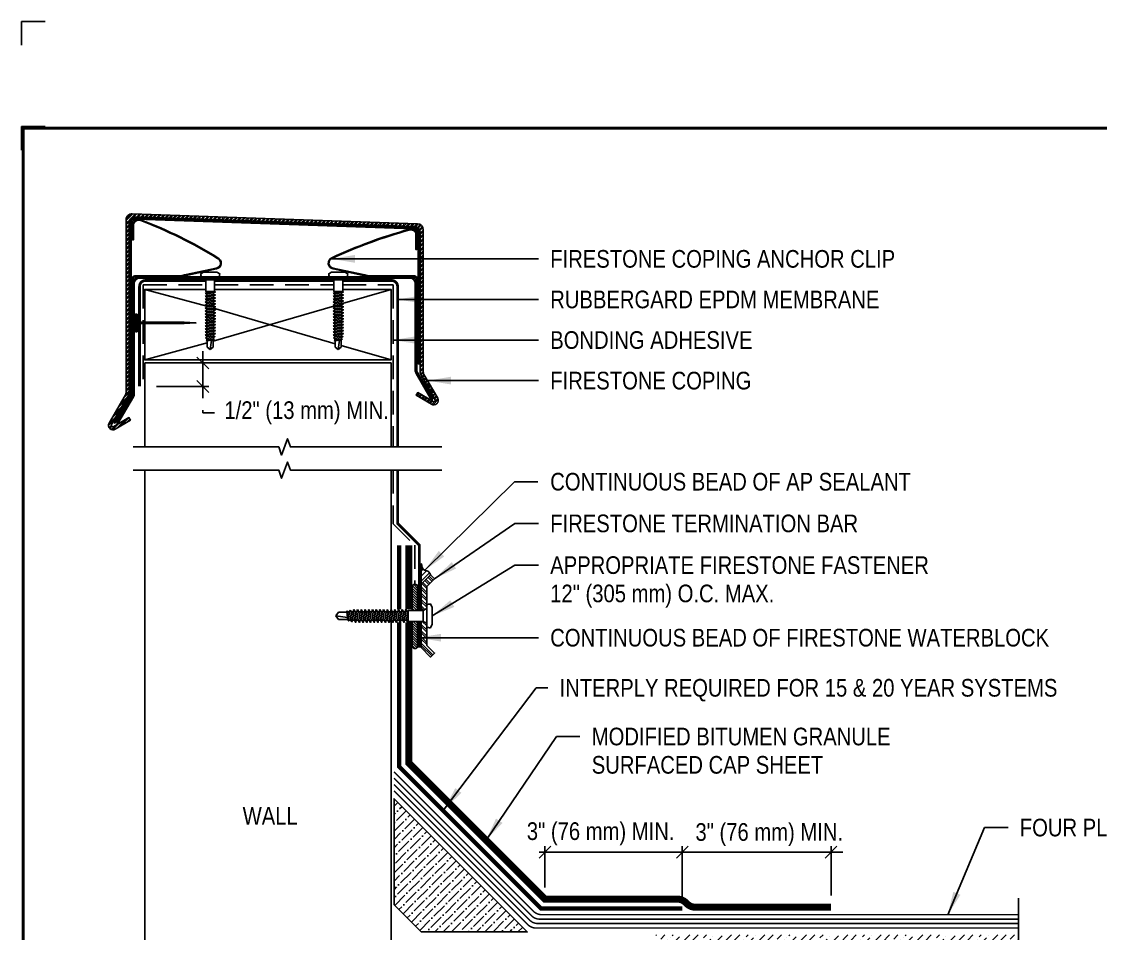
# Model space of a CAD drawing. Header units: inches. Extents: x -763.7 to -743.6, y -114.5 to -97.7.
# Drawn here: x -763.65 to -752.2, y -107.39 to -97.71 of the extents above; entities that cross this region are included whole.
import ezdxf
from ezdxf.enums import TextEntityAlignment as Align

# ---------------------------------------------------------------- set-up
doc = ezdxf.new("R2010")
doc.units = ezdxf.units.IN
doc.header["$MEASUREMENT"] = 0
doc.linetypes.add('HIDDEN', pattern=[0.375, 0.25, -0.125])
doc.layers.get('0').update_dxf_attribs({"linetype": 'CONTINUOUS'})
doc.layers.get('DEFPOINTS').update_dxf_attribs({"linetype": 'CONTINUOUS'})
for name, color, linetype in [('FSBP-ACCESSORY-FIRESTONE', 7, 'CONTINUOUS'), ('FSBP-ACCESSORY-OTHER', 7, 'CONTINUOUS'), ('FSBP-ADHESIVE', 1, 'HIDDEN'), ('FSBP-ANNO-LABEL', 7, 'CONTINUOUS'), ('FSBP-COVERBOARD_CANT', 46, 'CONTINUOUS'), ('FSBP-INSULATION', 7, 'CONTINUOUS'), ('FSBP-MEMBRANE', 7, 'CONTINUOUS'), ('FSBP-SEALANTS', 1, 'CONTINUOUS'), ('FSBP-TTLB-BORDER', 7, 'CONTINUOUS'), ('FSBP-TTLB-TEXT', 7, 'CONTINUOUS'), ('FSBP-WALL-CURB', 9, 'CONTINUOUS'), ('FSBP-WOOD', 7, 'CONTINUOUS')]:
    doc.layers.add(name, color=color, linetype=linetype)
doc.styles.add('ARIAL', font='arial.ttf')
doc.styles.add('ARIAL_BOLD', font='')
doc.styles.add('ARIAL_NAR', font='ARIALN.TTF')
doc.styles.get('ARIAL_BOLD').set_extended_font_data('Arial Black')
doc.dimstyles.new('FSBP-DIM', dxfattribs={"dimtxt": 0.1875, "dimasz": 0.125, "dimexe": 0.0625, "dimexo": 0.125, "dimgap": 0.125, "dimtad": 0, "dimdec": 0, "dimzin": 1, "dimdsep": 46, "dimlunit": 4, "dimtxsty": 'ARIAL_NAR', "dimblk": 'OBLIQUE', "dimcen": 0.09375, "dimdle": 0.0625, "dimclrd": 256, "dimclre": 256, "dimclrt": 256, "dimadec": 0, "dimazin": 0, "dimtfac": 1, "dimtdec": 0, "dimtmove": 1, "dimatfit": 3, "dimfxl": 0, "dimtolj": 1, "dimtzin": 0, "dimlwd": -1, "dimlwe": -1, "dimarcsym": 0})
doc.dimstyles.new('FSBP-LEADER', dxfattribs={"dimtxt": 0.1875, "dimasz": 0.25, "dimexe": 0.0625, "dimexo": 0.125, "dimgap": 0.125, "dimtad": 0, "dimtih": 1, "dimtoh": 1, "dimdec": 4, "dimzin": 0, "dimdsep": 46, "dimlunit": 4, "dimtxsty": 'ARIAL_NAR', "dimcen": 0.09375, "dimclrd": 256, "dimclre": 256, "dimclrt": 256, "dimadec": 0, "dimazin": 0, "dimtfac": 1, "dimtdec": 4, "dimtofl": 0, "dimtmove": 0, "dimatfit": 3, "dimfxl": 0, "dimtolj": 1, "dimtzin": 0, "dimlwd": -1, "dimlwe": -1, "dimarcsym": 0})
pattern_1 = [(45, (-902.5178603907489, -9.596227025173519), (0.03314563036811942, 0.1215339780164378), [0.15625, -0.03125, 0, -0.03125])]

# ---------------------------------------------------------------- blocks, each defined once
blk = doc.blocks.new('FSBP_AP_FASTENER_02')
at = {"layer": 'FSBP-ACCESSORY-FIRESTONE'}
for p, q in [((-0.125, 0), (-0.09375, -0.0625)), ((0.09375, -0.0625), (0.125, 0)), ((-0.09375, -0.0625), (-0.09375, -0.3125)), ((-0.09375, -0.0625), (0.09375, -0.0625)), ((0.09375, -0.0625), (0.09375, -0.3125)), ((-0.09375, -0.3125), (-0.0703125, -0.3325892857142776)), ((-0.0703125, -0.3641565527315151), (-0.0703125, -0.3957238197487527)), ((0.0703125, -0.3440672670172376), (0.0703125, -0.3756345340344751)), ((-0.0703125, -0.4272910867660471), (-0.0703125, -0.4588583537832847)), ((-0.0703125, -0.4904256208005222), (-0.0703125, -0.5219928878178166)), ((0.0703125, -0.4072018010517695), (0.0703125, -0.4387690680690071)), ((0.0703125, -0.4703363350862446), (0.0703125, -0.501903602103539)), ((0.0703125, -0.5334708691207766), (0.0703125, -0.5650381361380141)), ((-0.0703125, -0.5535601548350542), (-0.0703125, -0.5851274218523486)), ((-0.0703125, -0.6166946888695861), (-0.0703125, -0.6482619558868237)), ((-0.0703125, -0.6798292229041181), (-0.0703125, -0.7113964899213556)), ((0.0703125, -0.5966054031553085), (0.0703125, -0.6281726701725461)), ((0.0703125, -0.6597399371897836), (0.0703125, -0.691307204207078)), ((0.0703125, -0.7228744712243156), (0.0703125, -0.7544417382415531)), ((-0.0703125, -0.7429637569385932), (-0.0703125, -0.7745310239558876)), ((-0.0703125, -0.8060982909731251), (-0.0703125, -0.8376655579903627)), ((-0.0703125, -0.8692328250076571), (-0.0703125, -0.9008000920248946)), ((0.0703125, -0.7860090052588475), (0.0703125, -0.8175762722760851)), ((0.0703125, -0.8491435392933226), (0.0703125, -0.880710806310617)), ((0.0703125, -0.9122780733278546), (0.0703125, -0.943845340345149)), ((-0.0703125, -0.9323673590421322), (-0.0703125, -0.9639346260594266)), ((-0.0703125, -0.9955018930766641), (-0.0703125, -1.027069160093902)), ((-0.0703125, -1.058636427111196), (-0.0703125, -1.090203694128434)), ((0.0703125, -0.9754126073623866), (0.0703125, -1.006979874379624)), ((0.0703125, -1.038547141396919), (0.0703125, -1.070114408414156)), ((-0.0703125, -1.121770961145671), (-0.0703125, -1.153338228162966)), ((-0.0703125, -1.184905495180203), (-0.0703125, -1.216472762197441)), ((-0.0703125, -1.248040029214735), (-0.0703125, -1.279607296231973)), ((0.0703125, -1.101681675431394), (0.0703125, -1.133248942448688)), ((0.0703125, -1.164816209465926), (0.0703125, -1.196383476483163)), ((0.0703125, -1.227950743500458), (0.0703125, -1.259518010517695)), ((-0.0703125, -1.31117456324921), (-0.0703125, -1.342741830266505)), ((-0.0625, -1.498492581068092), (-0.0625, -1.35740939234654)), ((0, -1.545367581068092), (0.02460623630037162, -1.344965644303613)), ((0.0625, -1.498492581068092), (0.0625, -1.339552249489429)), ((0.0703125, -1.291085277534933), (0.0703125, -1.322652544552227)), ((0, -1.545367581068092), (-0.06250000000002842, -1.498492581068092)), ((0.0625, -1.498492581068092), (0, -1.545367581068092))]:
    blk.add_line(p, q, dxfattribs=at)
blk.add_lwpolyline([(0.1875, 0, 0.1250000000000271), (0.203125, 0.0625), (0.140625, 0.09375), (-0.140625, 0.09375), (-0.203125, 0.0625, 0.1250000000000271), (-0.1875, 0)], format="xyb", close=True, dxfattribs=at)
for points in [[(-0.109375, -0.3539532763657576), (-0.0703125, -0.3325892857142776), (0.0703125, -0.3125), (0.109375, -0.3227032763657576), (0.0703125, -0.3440672670172376), (-0.0703125, -0.3641565527315151)], [(-0.109375, -0.4170878104002895), (-0.0703125, -0.3957238197487527), (0.0703125, -0.3756345340344751), (0.109375, -0.3858378104002895), (0.0703125, -0.4072018010517695), (-0.0703125, -0.4272910867660471)], [(-0.109375, -0.4802223444347646), (-0.0703125, -0.4588583537832847), (0.0703125, -0.4387690680690071), (0.109375, -0.4489723444347646), (0.0703125, -0.4703363350862446), (-0.0703125, -0.4904256208005222)], [(-0.109375, -0.5433568784692966), (-0.0703125, -0.5219928878178166), (0.0703125, -0.501903602103539), (0.109375, -0.5121068784692966), (0.0703125, -0.5334708691207766), (-0.0703125, -0.5535601548350542)], [(-0.109375, -0.6064914125038285), (-0.0703125, -0.5851274218523486), (0.0703125, -0.5650381361380141), (0.109375, -0.5752414125038285), (0.0703125, -0.5966054031553085), (-0.0703125, -0.6166946888695861)], [(-0.109375, -0.6696259465383037), (-0.0703125, -0.6482619558868237), (0.0703125, -0.6281726701725461), (0.109375, -0.6383759465383037), (0.0703125, -0.6597399371897836), (-0.0703125, -0.6798292229041181)], [(-0.109375, -0.7327604805728356), (-0.0703125, -0.7113964899213556), (0.0703125, -0.691307204207078), (0.109375, -0.7015104805728356), (0.0703125, -0.7228744712243156), (-0.0703125, -0.7429637569385932)], [(-0.109375, -0.7958950146073676), (-0.0703125, -0.7745310239558876), (0.0703125, -0.7544417382415531), (0.109375, -0.7646450146073676), (0.0703125, -0.7860090052588475), (-0.0703125, -0.8060982909731251)], [(-0.109375, -0.8590295486418427), (-0.0703125, -0.8376655579903627), (0.0703125, -0.8175762722760851), (0.109375, -0.8277795486418427), (0.0703125, -0.8491435392933226), (-0.0703125, -0.8692328250076571)], [(-0.109375, -0.9221640826763746), (-0.0703125, -0.9008000920248946), (0.0703125, -0.880710806310617), (0.109375, -0.8909140826763746), (0.0703125, -0.9122780733278546), (-0.0703125, -0.9323673590421322)], [(-0.109375, -0.9852986167109066), (-0.0703125, -0.9639346260594266), (0.0703125, -0.943845340345149), (0.109375, -0.9540486167109066), (0.0703125, -0.9754126073623866), (-0.0703125, -0.9955018930766641)], [(-0.109375, -1.048433150745382), (-0.0703125, -1.027069160093902), (0.0703125, -1.006979874379624), (0.109375, -1.017183150745382), (0.0703125, -1.038547141396919), (-0.0703125, -1.058636427111196)], [(-0.109375, -1.111567684779914), (-0.0703125, -1.090203694128434), (0.0703125, -1.070114408414156), (0.109375, -1.080317684779914), (0.0703125, -1.101681675431394), (-0.0703125, -1.121770961145671)], [(-0.109375, -1.174702218814446), (-0.0703125, -1.153338228162966), (0.0703125, -1.133248942448688), (0.109375, -1.143452218814446), (0.0703125, -1.164816209465926), (-0.0703125, -1.184905495180203)], [(-0.109375, -1.237836752848978), (-0.0703125, -1.216472762197441), (0.0703125, -1.196383476483163), (0.109375, -1.206586752848978), (0.0703125, -1.227950743500458), (-0.0703125, -1.248040029214735)], [(-0.099609375, -1.29957619759773), (-0.0703125, -1.279607296231973), (0.0703125, -1.259518010517695), (0.099609375, -1.271116376169175), (0.0703125, -1.291085277534933), (-0.0703125, -1.31117456324921)], [(-0.0849609375, -1.352726280949355), (-0.0703125, -1.342741830266505), (0.0703125, -1.322652544552227), (0.0849609375, -1.328451727377967), (0.0703125, -1.338436178060817), (-0.0703125, -1.358525463775095)]]:
    blk.add_lwpolyline(points, close=True, dxfattribs=at)
blk.add_lwpolyline([(-0.09375, -0.3125), (0.09375, -0.3125)], dxfattribs=at)
blk = doc.blocks.new('FSBP_HOT-DIPPED-NAIL')
at = {"layer": 'FSBP-ACCESSORY-OTHER'}
blk.add_lwpolyline([(0, 0.1875), (0, -0.1875), (-0.03125, -0.1875), (-0.03125000000005684, 0.1875)], close=True, dxfattribs=at)
blk.add_lwpolyline([(0, 0.015625), (1, 0.015625), (1.25, 0), (1, -0.015625), (0, -0.015625)], dxfattribs=at)
blk = doc.blocks.new('_OBLIQUE')
at = {"color": 0, "linetype": 'ByBlock'}
blk.add_line((-0.5, -0.5), (0.5, 0.5), dxfattribs=at)
blk = doc.blocks.new('*D10')
at = {"layer": 'DEFPOINTS', "color": 0, "transparency": 16777216}
for p in [(-758.0947460019706, -106.531400614838), (-758.0947460019706, -107.0293577702049), (-756.6364262416844, -107.1299827702049)]:
    blk.add_point(p, dxfattribs=at)
at = {"layer": 'FSBP-ANNO-LABEL', "transparency": 16777216}
for p, q in [((-756.5739262416844, -106.531400614838), (-758.1572460019706, -106.531400614838)), ((-758.0947460019706, -106.9043577702049), (-758.0947460019706, -106.468900614838)), ((-756.6364262416844, -107.0049827702049), (-756.6364262416844, -106.468900614838))]:
    blk.add_line(p, q, dxfattribs=at)
at = {"layer": 'FSBP-ANNO-LABEL', "transparency": 16777216, "xscale": 0.125, "yscale": 0.125, "zscale": 0.125, "rotation": 180}
blk.add_blockref('_OBLIQUE', (-758.0947460019706, -106.531400614838), dxfattribs=at)
at = {"layer": 'FSBP-ANNO-LABEL', "transparency": 16777216, "xscale": 0.125, "yscale": 0.125, "zscale": 0.125}
blk.add_blockref('_OBLIQUE', (-756.6364262416844, -106.531400614838), dxfattribs=at)
at = {"layer": 'FSBP-ANNO-LABEL', "transparency": 16777216, "insert": (-757.5031521833698, -106.335909400721), "char_height": 0.1875, "attachment_point": 5, "style": 'ARIAL_NAR'}
blk.add_mtext('\\A1;3" (76 mm) MIN.', dxfattribs=at)
blk = doc.blocks.new('*D11')
at = {"layer": 'DEFPOINTS', "color": 0, "transparency": 16777216}
for p in [(-756.6364262416844, -106.531400614838), (-755.0557276485557, -107.1149827702048), (-756.6364262416844, -107.1299827702049)]:
    blk.add_point(p, dxfattribs=at)
at = {"layer": 'FSBP-ANNO-LABEL', "transparency": 16777216}
for p, q in [((-756.6364262416844, -106.531400614838), (-756.7614262416844, -106.531400614838)), ((-756.6364262416844, -107.0049827702049), (-756.6364262416844, -106.468900614838)), ((-755.0557276485557, -106.531400614838), (-756.6364262416844, -106.531400614838)), ((-755.0557276485557, -106.9899827702048), (-755.0557276485557, -106.468900614838)), ((-755.0557276485557, -106.531400614838), (-754.9307276485557, -106.531400614838))]:
    blk.add_line(p, q, dxfattribs=at)
at = {"layer": 'FSBP-ANNO-LABEL', "transparency": 16777216, "xscale": 0.125, "yscale": 0.125, "zscale": 0.125}
blk.add_blockref('_OBLIQUE', (-756.6364262416844, -106.531400614838), dxfattribs=at)
at = {"layer": 'FSBP-ANNO-LABEL', "transparency": 16777216, "xscale": 0.125, "yscale": 0.125, "zscale": 0.125, "rotation": 180}
blk.add_blockref('_OBLIQUE', (-755.0557276485557, -106.531400614838), dxfattribs=at)
at = {"layer": 'FSBP-ANNO-LABEL', "transparency": 16777216, "insert": (-755.7125745507838, -106.3448574941394), "char_height": 0.1875, "attachment_point": 5, "style": 'ARIAL_NAR'}
blk.add_mtext('\\A1;3" (76 mm) MIN.', dxfattribs=at)
blk = doc.blocks.new('TTLB-ASPHALT_1')
at = {"layer": 'DEFPOINTS', "linetype": 'Continuous', "ltscale": 1.75}
blk.add_lwpolyline([(-0.015625, 13.88083333333333), (-0.015625, 14.13083333333333), (0.234375, 14.13083333333333)], dxfattribs=at)
at = {"layer": 'DEFPOINTS', "color": 1}
blk.add_lwpolyline([(0.234375, 13.015625), (-0.015625, 13.015625), (-0.015625, 12.765625)], dxfattribs=at)
at = {"layer": 'FSBP-TTLB-BORDER', "const_width": 0.03125}
blk.add_lwpolyline([(20, 0), (20, 13), (0, 13), (0, 0)], dxfattribs=at)
at = {"layer": 'FSBP-TTLB-TEXT'}
for tag, height, style, p in [('DETAIL_DESCP_LINE_1', 0.21875, 'ARIAL_BOLD', (9.832748116198076, -0.375)), ('ISSUE_REV_DATE', 0.21875, 'ARIAL', (15.84069633627263, -0.7282559425942452)), ('DETAIL_NUMBER', 0.4375, 'ARIAL', (18.42055248367797, -0.8931630692489421))]:
    blk.add_attdef(tag, text='', height=height, dxfattribs=dict(at, style=style)).set_placement(p, align=Align.MIDDLE_CENTER)
at = {"layer": 'FSBP-TTLB-TEXT', "style": 'ARIAL'}
blk.add_attdef('ACCPT_SYSTEMS', text='', height=0.21875, dxfattribs=at).set_placement((11.49438170418193, -1.125), align=Align.MIDDLE_LEFT)
blk = doc.blocks.new('*D12')
at = {"layer": 'DEFPOINTS', "color": 0, "transparency": 16777216}
for p in [(-762.3442852589941, -101.3356371794397), (-762.3442852589939, -101.5856371794397), (-761.7282672395704, -101.5856371794397)]:
    blk.add_point(p, dxfattribs=at)
at = {"layer": 'FSBP-ANNO-LABEL', "transparency": 16777216}
for p, q in [((-761.7282672395704, -101.3356371794397), (-761.7282672395704, -101.2106371794397)), ((-762.2192852589941, -101.3356371794397), (-761.6657672395704, -101.3356371794397)), ((-761.7282672395704, -101.3356371794397), (-761.7282672395704, -101.5856371794397)), ((-762.2192852589939, -101.5856371794397), (-761.6657672395704, -101.5856371794397)), ((-761.7282672395704, -101.5856371794397), (-761.7282672395704, -101.7106371794397)), ((-761.7282672395704, -101.8653286623192), (-761.7282672395704, -101.8356371794397)), ((-761.6032672395704, -101.8653286623192), (-761.7282672395704, -101.8653286623192))]:
    blk.add_line(p, q, dxfattribs=at)
at = {"layer": 'FSBP-ANNO-LABEL', "transparency": 16777216, "xscale": 0.125, "yscale": 0.125, "zscale": 0.125}
for p, rotation in [((-761.7282672395704, -101.3356371794397), 270), ((-761.7282672395704, -101.5856371794397), 90)]:
    blk.add_blockref('_OBLIQUE', p, dxfattribs=dict(at, rotation=rotation))
at = {"layer": 'FSBP-ANNO-LABEL', "transparency": 16777216, "insert": (-760.6253724578514, -101.8653286623194), "char_height": 0.1875, "attachment_point": 5, "style": 'ARIAL_NAR'}
blk.add_mtext('\\A1;1/2" (13 mm) MIN.', dxfattribs=at)

msp = doc.modelspace()

# ---------------------------------------------------------------- hatches: boundary and pattern name
at = {"layer": 'FSBP-ACCESSORY-FIRESTONE'}
h = msp.add_hatch(dxfattribs=at)
h.set_pattern_fill('STEEL', color=256, scale=0.25, style=0)
h.set_pattern_definition([(45, (-913.7512849173312, -102.8057745268639), (-0.02209708691207961, 0.02209708691207961), []), (45, (-913.7512849173312, -102.7901495268639), (-0.02209708691207961, 0.02209708691207961), [])])
h.paths.add_polyline_path([(-759.479437386654, -99.8877936864942, -0.4040262258351709), (-759.4191186051979, -99.95025561318289), (-759.4191186051979, -101.434927808138, 0.1316524975873982), (-759.4107451929344, -101.466177808138), (-759.260775252132, -101.7259333652158, -0.8002553064019469), (-759.2831962646947, -101.7465957603019), (-759.4451896242683, -101.6512423427424), (-759.4610418091183, -101.6781731937404), (-759.296358023499, -101.775110264598, 0.7539770611108494), (-759.2337119582638, -101.7103083652158), (-759.3794951929344, -101.4578043958745, -0.1316524975873982), (-759.3878686051979, -101.4265543958745), (-759.3878686051979, -99.92007783897017, 0.4040262258351379), (-759.448187386654, -99.85761591228149), (-762.4775337210887, -99.75182880722605, 0.4244748162096237), (-762.5422149396326, -99.81429073391473), (-762.5422149396326, -101.6445162970351, -0.1316524975874126), (-762.5505883518961, -101.6757662970351), (-762.7235865580773, -101.9754079797591, 0.7539770611111507), (-762.660940492842, -102.0402098791412), (-762.4962567072226, -101.9432728082837), (-762.5121088920727, -101.9163419572857), (-762.6741022516464, -102.0116953748452, -0.8002553064020027), (-762.696523264209, -101.9910329797591), (-762.5193383518961, -101.6841397092986, 0.1316524975874126), (-762.5109649396326, -101.6528897092986), (-762.5109649396326, -99.84665105622068, -0.4244748162095904), (-762.4462837210887, -99.784189129532)])
h = msp.add_hatch(dxfattribs=at)
h.set_pattern_fill('STEEL', color=256, scale=0.375, angle=90, style=0)
h.set_pattern_definition([(135, (-892.6853365665285, -105.1422710230785), (-0.03314563036811942, -0.03314563036811941), []), (135, (-892.7087740665285, -105.1422710230785), (-0.03314563036811942, -0.03314563036811941), [])])
h.paths.add_polyline_path([(-759.4088288993955, -103.9637379578317), (-759.3892976493955, -103.9637379578317), (-759.3502351493955, -103.9442067078317), (-759.3502351493955, -103.7098317078317), (-759.2673710734751, -103.6269676319114), (-759.3088031114354, -103.5855355939512), (-759.4088288993955, -103.6855613819114)])
h.paths.add_polyline_path([(-759.3502351493955, -104.1004567078317), (-759.3892976493954, -104.0809254578317), (-759.4088288993955, -104.0809254578317), (-759.4088288993955, -104.359102033752), (-759.3088031114354, -104.4591278217121), (-759.2673710734751, -104.417695783752), (-759.3502351493955, -104.3348317078317)])
at = {"layer": 'FSBP-COVERBOARD_CANT'}
h = msp.add_hatch(dxfattribs=at)
h.set_pattern_fill('ANSI36', color=256, scale=0.5, style=0)
h.set_pattern_definition(pattern_1)
h.paths.add_polyline_path([(-759.6976107180454, -105.9638942078317), (-759.6976107180453, -107.0888942078317), (-759.4083971556723, -107.3781077702048), (-758.2833971556723, -107.3781077702048)])
h = msp.add_hatch(dxfattribs=at)
h.set_pattern_fill('ANSI36', color=256, scale=0.5, style=0)
h.set_pattern_definition(pattern_1)
h.paths.add_polyline_path([(-753.0661443152225, -107.4093577702049), (-756.9163607180453, -107.4093577702049), (-756.9163607180453, -107.6593577702049), (-753.0661443152225, -107.6593577702048)])
h.paths.add_polyline_path([(-756.5382873904401, -107.7447197245023), (-753.4442176428277, -107.7447197245023), (-753.4442176428277, -107.3757949291407), (-756.5382873904401, -107.3757949291407)], flags=9)
at = {"layer": 'FSBP-SEALANTS'}
h = msp.add_hatch(dxfattribs=at)
h.set_pattern_fill('ANSI31', color=256, scale=0.3, style=0)
h.set_pattern_definition([(45, (-892.6853365665285, -105.1422710230785), (-0.02651650429449553, 0.02651650429449553), [])])
edge = h.paths.add_edge_path()
edge.add_spline(control_points=[(-759.3083869981951, -103.5845176157376), (-759.3139565674054, -103.5724362869622), (-759.3264700178911, -103.5452925162815), (-759.391445540289, -103.5424202661353), (-759.4021052768309, -103.4952880860131), (-759.4088288993955, -103.4655594910752)], knot_values=[0, 0, 0, 0, 0.07496902920124254, 0.1684369471797942, 0.3280977207418473, 0.3280977207418473, 0.3280977207418473, 0.3280977207418473], degree=3, periodic=0)
edge.add_line((-759.4088288993955, -103.4655594910753), (-759.4088288993955, -103.6849595169379))
edge.add_line((-759.4088288993955, -103.6849595169379), (-759.3083869981951, -103.5845176157376))
h = msp.add_hatch(dxfattribs=at)
h.set_pattern_fill('ANSI31', color=256, scale=0.15, angle=90, style=0)
h.set_pattern_definition([(135, (-892.6853365665285, -105.1422710230785), (-0.01325825214724777, -0.01325825214724776), [])])
h.paths.add_polyline_path([(-759.447353142385, -103.7136863819114, 1), (-759.5036031423851, -103.7136863819114), (-759.5036031423851, -103.9637379578317), (-759.447353142385, -103.9637379578317)])
h.paths.add_polyline_path([(-759.4473531423852, -104.0809254578317), (-759.503603142385, -104.0809254578317), (-759.503603142385, -104.340742658752, 1), (-759.447353142385, -104.340742658752)])

# ---------------------------------------------------------------- linework, layer by layer
at = {"layer": 'FSBP-ACCESSORY-FIRESTONE'}
for points in [[(-762.7235865580773, -101.9754079797591), (-762.5505883518961, -101.6757662970351, 0.1316524975874127), (-762.5422149396326, -101.6445162970351), (-762.5422149396326, -99.81429073391473, -0.4244748162096239), (-762.4775337210887, -99.75182880722605), (-759.448187386654, -99.85761591228149, -0.4040262258351379), (-759.3878686051979, -99.92007783897017), (-759.3878686051979, -101.4265543958745, 0.1316524975873982), (-759.3794951929344, -101.4578043958745), (-759.2337119582638, -101.7103083652158, -0.787646705302856), (-759.2997699044407, -101.7731019445721), (-759.4610418091183, -101.6781731937404), (-759.4451896242683, -101.6512423427424), (-759.2831962646947, -101.7465957603019, 0.8002553064019468), (-759.260775252132, -101.7259333652158), (-759.4107451929344, -101.466177808138, -0.1316524975873982), (-759.4191186051979, -101.434927808138), (-759.4191186051979, -99.95025561318289, 0.4040262258351709), (-759.479437386654, -99.8877936864942), (-762.4462837210887, -99.784189129532, 0.4244748162095904), (-762.5109649396326, -99.84665105622068), (-762.5109649396326, -101.6528897092986, -0.1316524975874127), (-762.5193383518961, -101.6841397092986), (-762.696523264209, -101.9910329797591, 0.8002553064020023), (-762.6741022516464, -102.0116953748452), (-762.5121088920728, -101.9163419572857), (-762.4962567072226, -101.9432728082837), (-762.6575286119003, -102.0382015591154, -0.787646705302517)], [(-762.6604871894768, -101.9758907946241), (-762.4969856017403, -101.6926977375462, 0.1316524975874067), (-762.4875655129439, -101.6575414875462), (-762.4875655129439, -99.8640089566851, -0.4244748162096051), (-762.430969446718, -99.8093547708325), (-759.495335038972, -99.91186938329744, -0.4040262258350943), (-759.4425561051979, -99.96652356915004), (-759.4425561051979, -101.3436680207246), (-759.4269311051979, -101.3436680207246), (-759.4269311051979, -99.96652356915004, 0.4040262258351805), (-759.494789734336, -99.89625390162524), (-762.4304241420821, -99.79373928916033, 0.424474816209659), (-762.5031905129439, -99.8640089566851), (-762.5031905129439, -101.6575414875462, -0.1316524975874204), (-762.5105172486744, -101.6848852375462), (-762.6740188364109, -101.9680782946241)], [(-762.3845568114428, -99.81768440330438, -0.04908913348312429), (-761.5695992158578, -100.2182371758474, -0.7394600990243303), (-761.5829727635771, -100.3370009770348), (-761.9201461457911, -100.4092524160807, -0.05282237962355279), (-762.0249106901566, -100.420351209042), (-762.4406905129439, -100.4203512090419, 0.414213562373095), (-762.4719405129439, -100.4516012090419), (-762.4719405129439, -100.6703512090419), (-762.4797530129439, -100.6703512090419), (-762.4797530129439, -100.4437887090419, -0.414213562373095), (-762.4485030129439, -100.4125387090419), (-762.0249106901566, -100.412538709042, 0.05282237962355279), (-761.9217830917969, -100.4016133347207), (-761.5844115327998, -100.3293221034602, 0.7394600990245344), (-761.5727096785454, -100.2254037774213, 0.04906991795565312), (-762.3876672741304, -99.82485100487824, 0.539919517703816), (-762.4641280129439, -99.87501721589544), (-762.4641280129439, -100.0297579551512), (-762.4719405129439, -100.0297579551512), (-762.4719405129439, -99.87501721589544, -0.5399195177037919)], [(-759.2854871894768, -101.7219536915929), (-759.2990188364109, -101.7297661915929), (-759.4625204241474, -101.446573134515, -0.1316524975873929), (-759.4719405129439, -101.411416884515), (-759.4719405129439, -100.4906637090419, 0.414213562373095), (-759.5266280129439, -100.4359762090419), (-762.4016280129439, -100.4359762090419, 0.414213562373095), (-762.4563155129439, -100.4906637090419), (-762.4563155129439, -101.661416884515, -0.1316524975873829), (-762.4657356017403, -101.696573134515), (-762.6292371894768, -101.9797661915929), (-762.6427688364109, -101.9719536915929), (-762.4792672486744, -101.688760634515, 0.1316524975873899), (-762.4719405129439, -101.661416884515), (-762.4719405129439, -100.4906637090419, -0.4142135623730951), (-762.4016280129439, -100.4203512090419), (-759.5266280129439, -100.4203512090419, -0.4142135623730951), (-759.4563155129439, -100.4906637090419), (-759.4563155129439, -101.411416884515, 0.1316524975874027), (-759.4489887772133, -101.438760634515)]]:
    msp.add_lwpolyline(points, format="xyb", close=True, dxfattribs=at)
at = {"layer": 'FSBP-ACCESSORY-FIRESTONE', "linetype": 'Continuous'}
msp.add_lwpolyline([(-759.5426714411238, -99.91912183803655, 0.04077974149116184), (-760.35865681003, -100.2182371758474, 0.7394600990243211), (-760.3452832623107, -100.3370009770348), (-760.0081098800966, -100.4092524160806, 0.05282237962355279), (-759.9033453357312, -100.4203512090419), (-759.4875655129439, -100.4203512090419, -0.414213562373095), (-759.4563155129439, -100.4516012090419), (-759.4563155129439, -100.6703512090419), (-759.4485030129439, -100.6703512090419), (-759.4485030129439, -100.4437887090419, 0.414213562373095), (-759.4797530129439, -100.4125387090419), (-759.9033453357312, -100.4125387090419, -0.05282237962355234), (-760.0064729340909, -100.4016133347207), (-760.343844493088, -100.3293221034602, -0.7394600990245079), (-760.3555463473423, -100.2254037774213, -0.0407858623719362), (-759.5405887517574, -99.92665161633693, -0.5399195177038175), (-759.4641280129439, -99.97681782735413), (-759.4641280129439, -100.1315585666098), (-759.4563155129439, -100.1315585666098), (-759.4563155129439, -99.97681782735413, 0.5349568273808487)], format="xyb", close=True, dxfattribs=at)
msp.add_lwpolyline([(-759.4088288993955, -104.0809254578317), (-759.4088288993955, -104.359102033752), (-759.3088031114354, -104.4591278217121), (-759.2673710734751, -104.417695783752), (-759.3502351493955, -104.3348317078317), (-759.3502351493955, -103.7098317078317), (-759.2673710734751, -103.6269676319114), (-759.3088031114354, -103.5855355939512), (-759.4088288993955, -103.6855613819114), (-759.4088288993955, -103.9637379578317)], dxfattribs=at)
at = {"layer": 'FSBP-ADHESIVE', "linetype": 'HIDDEN'}
for p, q in [((-762.3604943686236, -100.5075121794397), (-762.3604943686236, -101.5856371794396)), ((-762.3604943686236, -100.5075121794397), (-761.6959648678384, -100.5075121794397)), ((-761.6022148678384, -100.5075121794397), (-760.3363556501495, -100.5075121794397)), ((-760.2426056501495, -100.5075121794397), (-759.7069538519586, -100.5075121794397)), ((-759.7069538519586, -100.5075121794397), (-759.7069538519587, -102.2275558847085)), ((-759.7069538519587, -102.4736382413681), (-759.7069538519587, -103.0432496611635)), ((-759.7069538519587, -103.0432496611635), (-759.4778718052902, -103.2723317078317)), ((-759.4778718052902, -103.2723317078317), (-759.4778718052902, -103.6856634269833))]:
    msp.add_line(p, q, dxfattribs=at)
at = {"layer": 'FSBP-COVERBOARD_CANT'}
msp.add_lwpolyline([(-759.6976107180453, -107.0888942078317), (-759.4083971556723, -107.3781077702048), (-758.2833971556723, -107.3781077702048), (-759.6976107180453, -105.9638942078317)], close=True, dxfattribs=at)
at = {"layer": 'FSBP-INSULATION', "linetype": 'Continuous'}
msp.add_lwpolyline([(-753.0661443152225, -108.9406077702048), (-753.0661443152225, -108.2943133087087), (-752.9802856458645, -108.2630633087087), (-753.1520029845805, -108.2005633087087), (-753.0661443152225, -108.1693133087087), (-753.0661443152225, -107.0187327702048)], dxfattribs=at)
at = {"layer": 'FSBP-MEMBRANE', "linetype": 'Continuous', "const_width": 0.03}
msp.add_lwpolyline([(-761.6959648678384, -100.4606371794397), (-762.3370477147597, -100.4606371794397, 0.4142135623730951), (-762.3995477147597, -100.5231371794397), (-762.3995477147597, -100.9235278044397), (-762.3995477147596, -101.5856371794397)], format="xyb", dxfattribs=at)
msp.add_lwpolyline([(-760.3363556501495, -100.4606371794397), (-761.6022148678384, -100.4606371794397)], dxfattribs=at)
at = {"layer": 'FSBP-MEMBRANE'}
for points, const_width in [([(-759.6594405129439, -102.2275558847085), (-759.6594405129439, -100.5231371794397, 0.4142135623730951), (-759.7219405129439, -100.4606371794397), (-759.8189342106504, -100.4606371794397), (-760.2426056501495, -100.4606371794397)], 0.03), ([(-759.5411031423852, -104.0906910828317), (-759.5411031423852, -105.5830006297903), (-758.0947460019706, -107.0293577702049), (-756.688202936981, -107.0293577702049, -0.198912367379658), (-756.5998145893327, -107.0659694225566), (-756.5874128940364, -107.0783711178528, 0.1989123673797216), (-756.4990245463881, -107.1149827702046), (-755.0557276485557, -107.1149827702048)], 0.075), ([(-753.0661443152225, -107.1945921452049), (-758.1299221192166, -107.1945921452049, -0.1989123673796564), (-758.218310466865, -107.1579804928532), (-759.6976107180453, -105.6786802416727)], 0.015625), ([(-753.0661443152225, -107.2422614160382), (-758.149667377704, -107.2422614160382, -0.1989123673796557), (-758.2380557253524, -107.2056497636866), (-759.6976107180453, -105.7460947709936)], 0.015625), ([(-753.0661443152225, -107.2889541243716), (-758.1690081307597, -107.2889541243716, -0.198912367379657), (-758.257396478408, -107.2523424720199), (-759.6976107180453, -105.8121282323826)], 0.015625), ([(-753.0661443152225, -107.3366233952049), (-758.1887533892472, -107.3366233952049, -0.1989123673796563), (-758.2771417368956, -107.3000117428532), (-759.6976107180453, -105.8795427617035)], 0.015625)]:
    msp.add_lwpolyline(points, format="xyb", dxfattribs=dict(at, const_width=const_width))
for points, const_width in [([(-759.4285667835295, -103.9637379578317), (-759.4285667835294, -103.2723317078317), (-759.6594405129439, -103.0414579784175), (-759.6594405129439, -102.4736382413681)], 0.03), ([(-759.6417281423852, -103.9539723328317), (-759.6417281423852, -103.2723317078317)], 0.045), ([(-759.5411031423852, -103.2723317078317), (-759.5411031423852, -103.9539723328317)], 0.075), ([(-756.6364262416845, -107.1299827702049), (-758.1364262416845, -107.1299827702049), (-759.6417281423852, -105.6246808695041), (-759.6417281423852, -104.0906910828317)], 0.045), ([(-759.4285667835295, -104.0809254578317), (-759.4285667835295, -104.359102033752)], 0.03)]:
    msp.add_lwpolyline(points, dxfattribs=dict(at, const_width=const_width))
at = {"layer": 'FSBP-SEALANTS', "linetype": 'Continuous'}
for p, q in [((-759.4088288993955, -103.4655594910752), (-759.4088288993955, -103.6849595169379)), ((-759.4088288993955, -103.6849595169379), (-759.3083869981951, -103.5845176157376))]:
    msp.add_line(p, q, dxfattribs=at)
at = {"layer": 'FSBP-SEALANTS'}
for points in [[(-759.447353142385, -103.9637379578317), (-759.447353142385, -103.7136863819114, 0.9999999999999999), (-759.5036031423851, -103.7136863819114), (-759.5036031423851, -103.9637379578317)], [(-759.447353142385, -104.0809254578317), (-759.447353142385, -104.3407605517293, -0.9999999999999999), (-759.5036031423851, -104.3407605517293), (-759.5036031423851, -104.090708975809)]]:
    msp.add_lwpolyline(points, format="xyb", dxfattribs=at)
msp.add_spline([(-759.4088288993955, -103.4655594910752), (-759.3729554401502, -103.5368755872624), (-759.3292248099739, -103.5533587576854), (-759.3083869981951, -103.5845176157376)], degree=3, dxfattribs=at)
at = {"layer": 'FSBP-WALL-CURB'}
for p, q in [((-762.3442852589939, -102.2275558847085), (-762.3442852589939, -101.3356371794397)), ((-762.3442852589939, -110.9987145698032), (-762.3442852589939, -102.4736382413681))]:
    msp.add_line(p, q, dxfattribs=at)
at = {"layer": 'FSBP-WALL-CURB', "linetype": 'Continuous'}
for p, q in [((-762.3442852589939, -101.3356371794397), (-761.608491271381, -101.3356371794397)), ((-761.608491271381, -101.3356371794397), (-760.3300792466068, -101.3356371794396)), ((-760.3300792466068, -101.3356371794396), (-759.7288607180453, -101.3356371794396))]:
    msp.add_line(p, q, dxfattribs=at)
at = {"layer": 'FSBP-WALL-CURB', "linetype": 'Continuous', "ltscale": 1.75}
for p, q in [((-759.7288607180453, -101.3356371794396), (-759.7288607180453, -102.2275558847085)), ((-759.7288607180453, -102.4736382413681), (-759.7288607180453, -103.9547614164572)), ((-759.7288607180453, -104.0662770203317), (-759.7288607180454, -110.9987145698032))]:
    msp.add_line(p, q, dxfattribs=at)
at = {"layer": 'FSBP-WALL-CURB'}
for points in [[(-762.4692852589941, -102.2275558847085), (-760.9223838526672, -102.2275558847085), (-760.8911338526672, -102.3134145540664), (-760.8286338526672, -102.1416972153505), (-760.7973838526672, -102.2275558847085), (-759.1912594048036, -102.2275558847085)], [(-762.4692852589941, -102.4736382413681), (-760.9223838526672, -102.4736382413681), (-760.8911338526672, -102.559496910726), (-760.8286338526672, -102.3877795720101), (-760.7973838526672, -102.4736382413681), (-759.1912594048036, -102.4736382413681)]]:
    msp.add_lwpolyline(points, dxfattribs=at)
at = {"layer": 'FSBP-WOOD', "linetype": 'Continuous'}
for p, q in [((-762.3442852589939, -100.5543871794397), (-761.6842461178384, -100.7343978543003)), ((-759.7288607180453, -100.5543871794397), (-760.2452258015496, -100.705246866322)), ((-760.3250908115007, -100.7285799900729), (-761.6178398678384, -101.1062657091245)), ((-761.6139336178384, -100.7535739906639), (-760.3207306501495, -101.1314443905011)), ((-761.6803398678384, -101.12331116367), (-762.3442852589939, -101.3043871794397)), ((-760.2582306501495, -101.1497067209936), (-759.7288607180453, -101.3043871794397))]:
    msp.add_line(p, q, dxfattribs=at)
for points in [[(-760.2426056501495, -100.5543871794397), (-759.7288607180453, -100.5543871794397), (-759.7288607180453, -101.3043871794397), (-760.3312938802616, -101.3043871794397), (-761.6072766377263, -101.3043871794397), (-762.3442852589939, -101.3043871794397), (-762.3442852589939, -100.9235278044397), (-762.3442852589939, -100.5543871794397), (-761.6959648678384, -100.5543871794397)], [(-761.6022148678384, -100.5543871794397), (-760.3363556501495, -100.5543871794397)]]:
    msp.add_lwpolyline(points, dxfattribs=at)

# ---------------------------------------------------------------- block references
msp.add_blockref('TTLB-ASPHALT_1', (-763.6369736728426, -111.8417365816885))
at = {"xscale": 0.5, "yscale": 0.5, "zscale": 0.5}
msp.add_blockref('FSBP_HOT-DIPPED-NAIL', (-762.4257523632965, -100.9104344519575), dxfattribs=at)
at = {"layer": 'FSBP-ACCESSORY-FIRESTONE', "xscale": 0.5, "yscale": 0.5, "zscale": 0.5}
for p in [(-761.6490898678384, -100.420351209042), (-760.2894806501495, -100.420351209042)]:
    msp.add_blockref('FSBP_AP_FASTENER_02', p, dxfattribs=at)
at = {"layer": 'FSBP-ACCESSORY-FIRESTONE', "xscale": 0.625, "yscale": 0.625, "zscale": 0.625, "rotation": 270}
msp.add_blockref('FSBP_AP_FASTENER_02', (-759.3502351493955, -104.0223317078317), dxfattribs=at)

# ---------------------------------------------------------------- texts
at = {"layer": 'FSBP-ANNO-LABEL', "style": 'ARIAL_NAR'}
for s, p in [('FIRESTONE COPING ANCHOR CLIP', (-758.0385690329663, -100.2306836249614)), ('RUBBERGARD EPDM MEMBRANE', (-758.0385690329663, -100.6615888377408)), ('BONDING ADHESIVE', (-758.0385690329663, -101.0924940505202)), ('FIRESTONE COPING', (-758.0385690329663, -101.5233992632995)), ('CONTINUOUS BEAD OF AP SEALANT', (-758.0385690329663, -102.5968021341095)), ('FIRESTONE TERMINATION BAR', (-758.0385690329663, -103.0396577780316)), ('APPROPRIATE FIRESTONE FASTENER', (-758.0385690329663, -103.4825134219537)), ('12" (305 mm) O.C. MAX.', (-758.0385690329663, -103.7832946719537)), ('CONTINUOUS BEAD OF FIRESTONE WATERBLOCK', (-758.0385690329663, -104.2533395437427)), ('INTERPLY REQUIRED FOR 15 & 20 YEAR SYSTEMS', (-757.9393350959251, -104.7853951269712)), ('MODIFIED BITUMEN GRANULE', (-757.59741533793, -105.3027094756707)), ('SURFACED CAP SHEET', (-757.59741533793, -105.6034907256707)), ('FOUR PLY BUILT UP ROOF', (-753.0518430786834, -106.2695989484775))]:
    msp.add_text(s, height=0.1875, dxfattribs=at).set_placement(p, align=Align.MIDDLE_LEFT)
msp.add_text('WALL', height=0.1875, dxfattribs=at).set_placement((-761.0123286120837, -106.1457701263016), align=Align.MIDDLE_CENTER)

# ---------------------------------------------------------------- dimensions: what is measured, and where the dimension line sits
at = {"layer": 'FSBP-ANNO-LABEL'}
dim = msp.add_linear_dim(base=(-761.7282672395704, -101.5856371794397), p1=(-762.3442852589941, -101.3356371794397), p2=(-762.3442852589939, -101.5856371794397), angle=270, text='1/2" (13 mm) MIN.', dimstyle='FSBP-DIM', override={"dimtih": 1, "dimtoh": 1}, dxfattribs=at)
dim.commit()
dim.dimension.update_dxf_attribs({"geometry": '*D12', "text_midpoint": (-761.6711882525669, -101.8653286623194), "dimtype": 160})
for base, p1, p2, picture, middle in [((-758.0947460019706, -106.531400614838), (-756.6364262416844, -107.1299827702049), (-758.0947460019706, -107.0293577702049), '*D10', (-757.5031521833698, -106.335909400721)), ((-756.6364262416844, -106.531400614838), (-755.0557276485557, -107.1149827702048), (-756.6364262416844, -107.1299827702049), '*D11', (-755.7125745507838, -106.3448574941394))]:
    dim = msp.add_linear_dim(base=base, p1=p1, p2=p2, angle=180, text='3" (76 mm) MIN.', dimstyle='FSBP-DIM', dxfattribs=at)
    dim.commit()
    dim.dimension.update_dxf_attribs({"geometry": picture, "text_midpoint": middle, "dimtype": 160})

# ---------------------------------------------------------------- leaders
for points in [[(-760.3634292073098, -100.2306836249614), (-758.1635690329663, -100.2306836249614)], [(-759.6594405129439, -100.6615888377408), (-758.1635690329663, -100.6615888377407)], [(-759.7069538519586, -101.0924940505202), (-758.1635690329663, -101.0924940505201)], [(-759.341623978569, -101.5233992632996), (-758.1635690329663, -101.5233992632996)], [(-759.3718543456432, -103.537437698572), (-758.419541760424, -102.5968021341095), (-758.169541760424, -102.5968021341095)], [(-759.2673710734751, -103.6269676319114), (-758.4135690329663, -103.0396577780316), (-758.1635690329663, -103.0396577780316)], [(-759.2916413993955, -104.0223317078317), (-758.4135690329663, -103.4825134219537), (-758.1635690329663, -103.4825134219537)], [(-759.447353142385, -104.2533395437427), (-758.1635690329663, -104.2533395437427)], [(-759.1645298995866, -106.0754572144705), (-758.1893350959251, -104.7853951269712), (-758.0643350959251, -104.7853951269712)], [(-758.7203405308736, -106.4037632413018), (-757.97241533793, -105.3027094756707), (-757.72241533793, -105.3027094756707)], [(-753.8169445499872, -107.198029645205), (-753.4268430786834, -106.2695989484775), (-753.1768430786834, -106.2695989484775)]]:
    msp.add_leader(points, dimstyle='FSBP-LEADER', dxfattribs=at)

doc.saveas('drawing.dxf')
